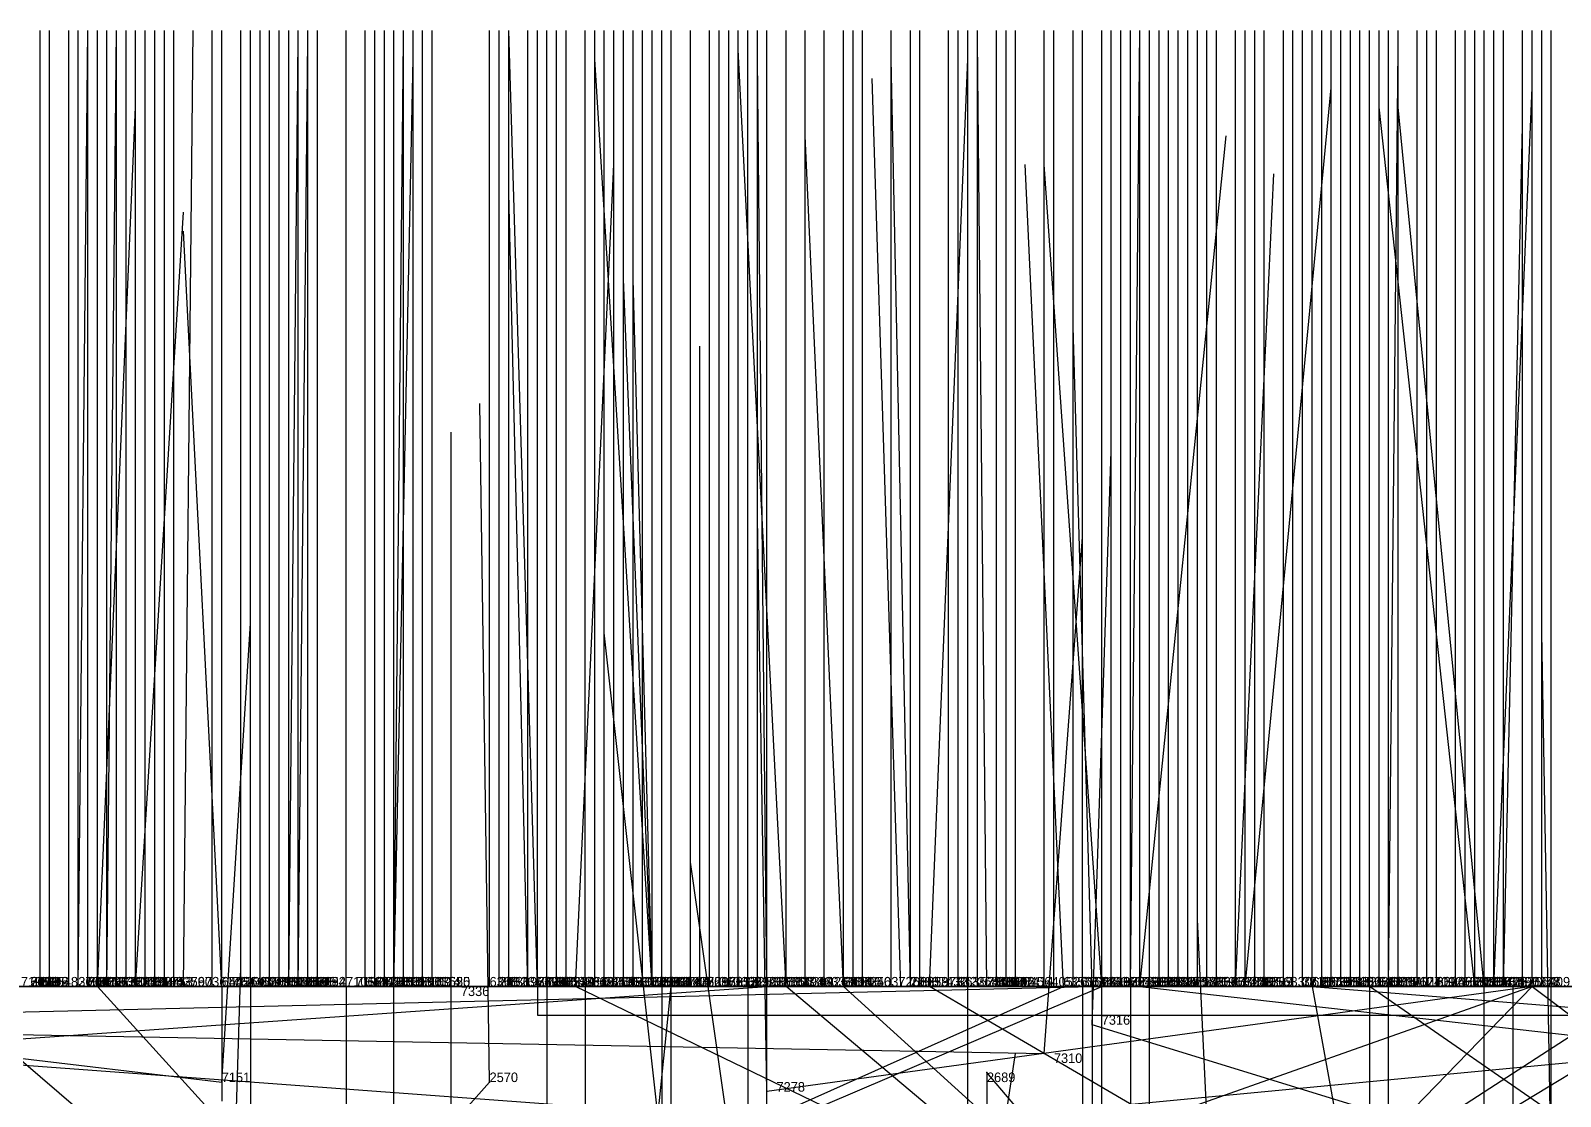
# Model space of a CAD drawing. Extents: x -0.07 to 1.1, y -0.07 to 1.1.
# Drawn here: x 0.461 to 0.621, y 0.9885 to 1.1 of the extents above; entities that cross this region are included whole.
import ezdxf

# ---------------------------------------------------------------- set-up
doc = ezdxf.new("R2010")
doc.units = 0
for name, color, linetype in [('Clients', 3, 'CONTINUOUS'), ('Facilities', 3, 'CONTINUOUS'), ('Facilities_lines', 3, 'CONTINUOUS'), ('Min_max_boxes', 1, 'CONTINUOUS'), ('Normals', 1, 'CONTINUOUS'), ('Source_points', 5, 'CONTINUOUS'), ('Text', 3, 'CONTINUOUS')]:
    doc.layers.add(name, color=color, linetype=linetype)

msp = doc.modelspace()

# ---------------------------------------------------------------- linework, layer by layer
at = {"layer": 'Clients', "color": 5}
for p in [(0.466, 1, 0.921), (0.468, 1, 0.025), (0.472, 1, 0.009), (0.481, 1, 0.991), (0.489, 1, 0.088), (0.49, 1, 0.08), (0.499, 1, 0.065), (0.499, 1, 0.938), (0.505, 1, 1), (0.513, 1, 0.977), (0.514, 1, 0.065), (0.514, 1, 0.924), (0.518, 1, 0.011), (0.526, 1, 0.992), (0.526, 1, 0.992), (0.526, 1, 0.947), (0.528, 1, 0.899), (0.531, 1, 0.997), (0.538, 1, 0.076), (0.54, 1, 0.942), (0.546, 1, 0.097), (0.546, 1, 0.043), (0.552, 1, 0.96), (0.553, 1, 0.072), (0.555, 1, 0.949), (0.569, 1, 0.037), (0.572, 1, 0.996), (0.573, 1, 0.052), (0.576, 1, 0.917), (0.587, 1, 0.986), (0.588, 1, 0.961), (0.601, 1, 0.09), (0.612, 1, 0.043), (0.613, 1, 0.044), (0.614, 1, 0.962), (0.615, 1, 0.982), (0.572, 0.996, 1), (0.567, 0.993, 1), (0.561, 0.991), (0.481, 0.99, 1), (0.509, 0.99), (0.538, 0.989, 1)]:
    msp.add_point(p, dxfattribs=at)
at = {"layer": 'Facilities', "color": 3}
for p in [(0.462, 1, 0.252), (0.462, 1, 0.223), (0.462, 1, 0.559), (0.462, 1, 0.845), (0.463, 1, 0.406), (0.465, 1, 0.238), (0.465, 1, 0.409), (0.466, 1, 0.668), (0.467, 1, 0.331), (0.468, 1, 0.213), (0.468, 1, 0.336), (0.469, 1, 0.095), (0.469, 1, 0.533), (0.47, 1, 0.427), (0.471, 1, 0.713), (0.472, 1, 0.187), (0.473, 1, 0.465), (0.473, 1, 0.873), (0.474, 1, 0.754), (0.474, 1, 0.525), (0.474, 1, 0.863), (0.475, 1, 0.234), (0.476, 1, 0.309), (0.477, 1, 0.088), (0.48, 1, 0.382), (0.481, 1, 0.604), (0.481, 1, 0.672), (0.483, 1, 0.593), (0.483, 1, 0.535), (0.484, 1, 0.266), (0.485, 1, 0.445), (0.485, 1, 0.754), (0.486, 1, 0.389), (0.486, 1, 0.558), (0.486, 1, 0.863), (0.487, 1, 0.768), (0.487, 1, 0.767), (0.488, 1, 0.22), (0.488, 1, 0.13), (0.488, 1, 0.699), (0.488, 1, 0.928), (0.489, 1, 0.501), (0.489, 1, 0.393), (0.489, 1, 0.872), (0.49, 1, 0.391), (0.49, 1, 0.585), (0.49, 1, 0.834), (0.491, 1, 0.247), (0.494, 1, 0.85), (0.494, 1, 0.82), (0.496, 1, 0.685), (0.496, 1, 0.713), (0.497, 1, 0.107), (0.497, 1, 0.399), (0.497, 1, 0.877), (0.498, 1, 0.525), (0.499, 1, 0.336), (0.5, 1, 0.498), (0.501, 1, 0.348), (0.501, 1, 0.375), (0.501, 1, 0.785), (0.502, 1, 0.771), (0.503, 1, 0.274), (0.503, 1, 0.355), (0.503, 1, 0.438), (0.509, 1, 0.739), (0.509, 1, 0.885), (0.51, 1, 0.25), (0.51, 1, 0.825), (0.511, 1, 0.698), (0.513, 1, 0.443), (0.514, 1, 0.38), (0.514, 1, 0.527), (0.514, 1, 0.599), (0.515, 1, 0.329), (0.516, 1, 0.605), (0.516, 1, 0.551), (0.516, 1, 0.91), (0.517, 1, 0.198), (0.517, 1, 0.153), (0.519, 1, 0.238), (0.519, 1, 0.431), (0.519, 1, 0.566), (0.52, 1, 0.7), (0.52, 1, 0.839), (0.521, 1, 0.568), (0.522, 1, 0.121), (0.522, 1, 0.197), (0.522, 1, 0.19), (0.522, 1, 0.359), (0.523, 1, 0.673), (0.524, 1, 0.494), (0.525, 1, 0.323), (0.525, 1, 0.734), (0.526, 1, 0.336), (0.526, 1, 0.71), (0.527, 1, 0.181), (0.527, 1, 0.275), (0.527, 1, 0.742), (0.527, 1, 0.895), (0.528, 1, 0.419), (0.528, 1, 0.307), (0.528, 1, 0.638), (0.53, 1, 0.347), (0.53, 1, 0.257), (0.532, 1, 0.464), (0.533, 1, 0.407), (0.533, 1, 0.884), (0.534, 1, 0.707), (0.535, 1, 0.356), (0.536, 1, 0.388), (0.536, 1, 0.715), (0.537, 1, 0.219), (0.537, 1, 0.878), (0.538, 1, 0.383), (0.54, 1, 0.593), (0.54, 1, 0.751), (0.54, 1, 0.79), (0.542, 1, 0.544), (0.542, 1, 0.514), (0.544, 1, 0.121), (0.544, 1, 0.605), (0.546, 1, 0.545), (0.546, 1, 0.733), (0.547, 1, 0.511), (0.547, 1, 0.815), (0.548, 1, 0.848), (0.551, 1, 0.431), (0.553, 1, 0.28), (0.554, 1, 0.585), (0.557, 1, 0.864), (0.558, 1, 0.474), (0.559, 1, 0.167), (0.56, 1, 0.174), (0.56, 1, 0.419), (0.561, 1, 0.923), (0.562, 1, 0.664), (0.562, 1, 0.873), (0.562, 1, 0.799), (0.563, 1, 0.457), (0.563, 1, 0.695), (0.564, 1, 0.442), (0.564, 1, 0.758), (0.567, 1, 0.51), (0.568, 1, 0.712), (0.57, 1, 0.263), (0.571, 1, 0.615), (0.573, 1, 0.737), (0.573, 1, 0.555), (0.574, 1, 0.416), (0.575, 1, 0.1), (0.575, 1, 0.309), (0.575, 1, 0.786), (0.576, 1, 0.72), (0.577, 1, 0.671), (0.577, 1, 0.97), (0.578, 1, 0.44), (0.578, 1, 0.671), (0.579, 1, 0.389), (0.579, 1, 0.748), (0.579, 1, 0.608), (0.58, 1, 0.66), (0.58, 1, 0.768), (0.581, 1, 0.579), (0.581, 1, 0.547), (0.581, 1, 0.766), (0.582, 1, 0.224), (0.582, 1, 0.481), (0.582, 1, 0.28), (0.582, 1, 0.555), (0.583, 1, 0.779), (0.584, 1, 0.73), (0.584, 1, 0.773), (0.585, 1, 0.126), (0.585, 1, 0.405), (0.585, 1, 0.351), (0.587, 1, 0.704), (0.587, 1, 0.611), (0.588, 1, 0.424), (0.588, 1, 0.88), (0.589, 1, 0.804), (0.59, 1, 0.449), (0.59, 1, 0.601), (0.592, 1, 0.727), (0.593, 1, 0.44), (0.594, 1, 0.78), (0.595, 1, 0.009), (0.595, 1, 0.648), (0.596, 1, 0.337), (0.596, 1, 0.351), (0.596, 1, 0.517), (0.596, 1, 0.732), (0.597, 1, 0.469), (0.597, 1, 0.602), (0.597, 1, 0.699), (0.597, 1, 0.552), (0.598, 1, 0.384), (0.598, 1, 0.524), (0.599, 1, 0.209), (0.6, 1, 0.547), (0.602, 1, 0.417), (0.602, 1, 0.722), (0.602, 1, 0.547), (0.602, 1, 0.56), (0.603, 1, 0.65), (0.603, 1, 0.94), (0.604, 1, 0.747), (0.606, 1, 0.892), (0.607, 1, 0.119), (0.608, 1, 0.271), (0.608, 1, 0.693), (0.61, 1, 0.209), (0.61, 1, 0.631), (0.611, 1, 0.294), (0.611, 1, 0.772), (0.612, 1, 0.884), (0.613, 1, 0.676), (0.614, 1, 0.342), (0.615, 1, 0.242), (0.615, 1, 0.621), (0.617, 1, 0.893), (0.618, 1, 0.547), (0.618, 1, 0.981), (0.619, 1, 0.568), (0.62, 1, 0.186), (0.62, 1, 0.248)]:
    msp.add_point(p, dxfattribs=at)
at = {"layer": 'Facilities_lines', "color": 3}
for p, q in [((0.488, 1, 0.928), (0.27, 1, 0.93)), ((0.321, 1, 0.02), (0.499, 1, 0.065)), ((0.334, 1, 0.937), (0.499, 1, 0.938)), ((0.381, 0.989), (0.538, 1, 0.076)), ((0.397, 1, 0.991), (0.481, 0.99, 1)), ((0.397, 1, 0.991), (0.505, 1, 1)), ((0.403, 0.996, 1), (0.572, 1, 0.996)), ((0.409, 1, 0.063), (0.49, 1, 0.08)), ((0.409, 1, 0.063), (0.489, 1, 0.088)), ((0.418, 1, 1), (0.513, 1, 0.977)), ((0.439, 1, 0.004), (0.613, 1, 0.044)), ((0.439, 1, 0.004), (0.612, 1, 0.043)), ((0.439, 1, 0.004), (0.472, 1, 0.009)), ((0.469, 1, 0.095), (0.444, 1, 0.09)), ((0.528, 0.934), (0.451, 1, 0.04)), ((0.488, 1, 0.928), (0.466, 1, 0.921)), ((0.528, 0.934), (0.468, 1, 0.025)), ((0.477, 1, 0.088), (0.546, 1, 0.097)), ((0.577, 1, 0.97), (0.481, 1, 0.991)), ((0.484, 0.962), (0.569, 1, 0.037)), ((0.484, 0.962), (0.573, 1, 0.052)), ((0.488, 1, 0.928), (0.576, 1, 0.917)), ((0.595, 1, 0.009), (0.514, 1, 0.065)), ((0.644, 1, 0.914), (0.514, 1, 0.924)), ((0.578, 0.971), (0.518, 1, 0.011)), ((0.519, 0.913, 1), (0.528, 1, 0.899)), ((0.577, 1, 0.97), (0.526, 1, 0.992)), ((0.577, 1, 0.97), (0.526, 1, 0.992)), ((0.603, 1, 0.94), (0.526, 1, 0.947)), ((0.706, 1, 0.975), (0.527, 0.983, 1)), ((0.528, 0.934), (0.637, 1, 0.019)), ((0.528, 0.934), (0.63, 1, 0.052)), ((0.706, 1, 0.975), (0.531, 1, 0.997)), ((0.618, 1, 0.981), (0.536, 0.971, 1)), ((0.618, 1, 0.981), (0.538, 0.989, 1)), ((0.603, 0.947, 1), (0.54, 1, 0.942)), ((0.578, 0.971), (0.546, 1, 0.043)), ((0.618, 1, 0.981), (0.552, 1, 0.96)), ((0.595, 1, 0.009), (0.553, 1, 0.072)), ((0.632, 0.955, 1), (0.555, 1, 0.949)), ((0.577, 1, 0.97), (0.587, 1, 0.986)), ((0.577, 1, 0.97), (0.709, 1, 0.98)), ((0.577, 1, 0.97), (0.614, 1, 0.962)), ((0.577, 1, 0.97), (0.683, 0.988, 1)), ((0.618, 1, 0.981), (0.585, 0.966, 1)), ((0.618, 1, 0.981), (0.588, 1, 0.961)), ((0.595, 1, 0.009), (0.801, 1, 0.035)), ((0.595, 1, 0.009), (0.639, 1, 0.02)), ((0.595, 1, 0.009), (0.632, 0.997)), ((0.679, 0.946), (0.601, 1, 0.09)), ((0.603, 1, 0.94), (0.709, 1, 0.936)), ((0.618, 1, 0.981), (0.615, 1, 0.982)), ((0.618, 1, 0.981), (0.695, 1, 0.954)), ((0.618, 1, 0.981), (0.687, 0.948, 1)), ((0.403, 0.996, 1), (0.567, 0.993, 1)), ((0.403, 0.996, 1), (0.62, 0.98, 1)), ((0.715, 0.952, 1), (0.572, 0.996, 1)), ((0.578, 0.971), (0.561, 0.991)), ((0.484, 0.962), (0.509, 0.99))]:
    msp.add_line(p, q, dxfattribs=at)
at = {"layer": 'Min_max_boxes', "color": 1}
for p, q in [((0.62, 1, 0.954), (0.215, 1, 0.954)), ((0.62, 1, 1), (0.215, 1, 1)), ((0.499, 1), (0.231, 1)), ((0.499, 1, 0.065), (0.231, 1, 0.065)), ((0.559, 1, 0.966), (0.231, 1, 0.966)), ((0.559, 1, 1), (0.231, 1, 1)), ((0.505, 1, 0.978), (0.237, 1, 0.978)), ((0.505, 1, 1), (0.237, 1, 1)), ((0.27, 1, 0.917), (0.576, 1, 0.917)), ((0.576, 1, 0.917), (0.27, 1, 0.917)), ((0.27, 1, 0.93), (0.576, 1, 0.93)), ((0.576, 1, 0.93), (0.27, 1, 0.93)), ((0.332, 1, 0.937), (0.499, 1, 0.937)), ((0.499, 1, 0.937), (0.332, 1, 0.937)), ((0.332, 1, 1), (0.499, 1, 1)), ((0.499, 1, 1), (0.332, 1, 1)), ((0.538, 1), (0.357, 1)), ((0.538, 1, 0.076), (0.357, 1, 0.076)), ((0.637, 1), (0.373, 1)), ((0.637, 1, 0.052), (0.373, 1, 0.052)), ((0.409, 1, 0.063), (0.49, 1, 0.063)), ((0.49, 1, 0.063), (0.409, 1, 0.063)), ((0.409, 1, 0.088), (0.49, 1, 0.088)), ((0.49, 1, 0.088), (0.409, 1, 0.088)), ((0.418, 1, 0.968), (0.513, 1, 0.968)), ((0.513, 1, 0.968), (0.418, 1, 0.968)), ((0.418, 1, 1), (0.513, 1, 1)), ((0.513, 1, 1), (0.418, 1, 1)), ((0.613, 1), (0.423, 1)), ((0.613, 1, 0.044), (0.423, 1, 0.044)), ((0.578, 1), (0.428, 1)), ((0.578, 1, 0.043), (0.428, 1, 0.043)), ((0.444, 1, 0.09), (0.469, 1, 0.09)), ((0.469, 1, 0.09), (0.444, 1, 0.09)), ((0.444, 1, 0.095), (0.469, 1, 0.095)), ((0.469, 1, 0.095), (0.444, 1, 0.095)), ((0.469, 1, 0.09), (0.469, 1, 0.09)), ((0.469, 1, 0.095), (0.469, 1, 0.095)), ((0.469, 1, 0.09), (0.469, 1, 0.095)), ((0.469, 1, 0.09), (0.469, 1, 0.095)), ((0.477, 1, 0.088), (0.546, 1, 0.088)), ((0.546, 1, 0.088), (0.477, 1, 0.088)), ((0.477, 1, 0.088), (0.477, 1, 0.088)), ((0.477, 1, 0.097), (0.546, 1, 0.097)), ((0.546, 1, 0.097), (0.477, 1, 0.097)), ((0.477, 1, 0.097), (0.477, 1, 0.097)), ((0.477, 1, 0.088), (0.477, 1, 0.097)), ((0.477, 1, 0.088), (0.477, 1, 0.097)), ((0.709, 1, 0.962), (0.481, 1, 0.962)), ((0.481, 1, 0.962), (0.481, 0.988, 0.962)), ((0.709, 1, 1), (0.481, 1, 1)), ((0.481, 1, 1), (0.481, 0.988, 1)), ((0.481, 1, 0.962), (0.481, 1, 1)), ((0.573, 1), (0.484, 1)), ((0.484, 1), (0.484, 0.954)), ((0.573, 1, 0.052), (0.484, 1, 0.052)), ((0.484, 1, 0.052), (0.484, 0.954, 0.052)), ((0.484, 1), (0.484, 1, 0.052)), ((0.49, 1, 0.063), (0.49, 1, 0.063)), ((0.49, 1, 0.088), (0.49, 1, 0.088)), ((0.49, 1, 0.063), (0.49, 1, 0.088)), ((0.49, 1, 0.063), (0.49, 1, 0.088)), ((0.664, 1, 0.941), (0.494, 1, 0.941)), ((0.494, 1, 0.941), (0.494, 0.942, 0.941)), ((0.664, 1, 1), (0.494, 1, 1)), ((0.494, 1, 1), (0.494, 0.942, 1)), ((0.494, 1, 0.941), (0.494, 1, 1)), ((0.499, 0.953), (0.499, 1)), ((0.499, 0.953, 0.065), (0.499, 1, 0.065)), ((0.499, 1), (0.499, 1, 0.065)), ((0.499, 1, 0.937), (0.499, 1, 0.937)), ((0.499, 1, 1), (0.499, 1, 1)), ((0.499, 1, 0.937), (0.499, 1, 1)), ((0.499, 1, 0.937), (0.499, 1, 1)), ((0.505, 0.976, 0.978), (0.505, 1, 0.978)), ((0.505, 0.976, 1), (0.505, 1, 1)), ((0.505, 1, 0.978), (0.505, 1, 1)), ((0.513, 1, 0.968), (0.513, 1, 0.968)), ((0.513, 1, 1), (0.513, 1, 1)), ((0.513, 1, 0.968), (0.513, 1, 1)), ((0.513, 1, 0.968), (0.513, 1, 1)), ((0.801, 1), (0.514, 1)), ((0.514, 1), (0.514, 0.997)), ((0.801, 1, 0.072), (0.514, 1, 0.072)), ((0.514, 1, 0.072), (0.514, 0.997, 0.072)), ((0.514, 1), (0.514, 1, 0.072)), ((0.514, 1, 0.909), (0.847, 1, 0.909)), ((0.847, 1, 0.909), (0.514, 1, 0.909)), ((0.514, 1, 0.909), (0.514, 1, 0.909)), ((0.514, 1, 0.927), (0.847, 1, 0.927)), ((0.847, 1, 0.927), (0.514, 1, 0.927)), ((0.514, 1, 0.927), (0.514, 1, 0.927)), ((0.514, 1, 0.909), (0.514, 1, 0.927)), ((0.514, 1, 0.909), (0.514, 1, 0.927)), ((0.603, 1, 0.942), (0.515, 1, 0.942)), ((0.515, 1, 0.942), (0.515, 0.947, 0.942)), ((0.603, 1, 1), (0.515, 1, 1)), ((0.515, 1, 1), (0.515, 0.947, 1)), ((0.515, 1, 0.942), (0.515, 1, 1)), ((0.528, 1, 0.899), (0.519, 1, 0.899)), ((0.519, 1, 0.899), (0.519, 0.913, 0.899)), ((0.528, 1, 1), (0.519, 1, 1)), ((0.519, 1, 1), (0.519, 0.913, 1)), ((0.519, 1, 0.899), (0.519, 1, 1)), ((0.526, 1, 0.936), (0.709, 1, 0.936)), ((0.709, 1, 0.936), (0.526, 1, 0.936)), ((0.526, 1, 0.936), (0.526, 1, 0.936)), ((0.526, 1, 0.947), (0.709, 1, 0.947)), ((0.709, 1, 0.947), (0.526, 1, 0.947)), ((0.526, 1, 0.947), (0.526, 1, 0.947)), ((0.526, 1, 0.936), (0.526, 1, 0.947)), ((0.526, 1, 0.936), (0.526, 1, 0.947)), ((0.709, 1, 0.971), (0.527, 1, 0.971)), ((0.527, 1, 0.971), (0.527, 0.964, 0.971)), ((0.709, 1, 1), (0.527, 1, 1)), ((0.527, 1, 1), (0.527, 0.964, 1)), ((0.527, 1, 0.971), (0.527, 1, 1)), ((0.528, 0.913, 0.899), (0.528, 1, 0.899)), ((0.528, 0.913, 1), (0.528, 1, 1)), ((0.528, 1, 0.899), (0.528, 1, 1)), ((0.695, 1, 0.954), (0.536, 1, 0.954)), ((0.536, 1, 0.954), (0.536, 0.948, 0.954)), ((0.695, 1, 1), (0.536, 1, 1)), ((0.536, 1, 1), (0.536, 0.948, 1)), ((0.536, 1, 0.954), (0.536, 1, 1)), ((0.538, 0.954), (0.538, 1)), ((0.538, 0.954, 0.076), (0.538, 1, 0.076)), ((0.538, 1), (0.538, 1, 0.076)), ((0.546, 1, 0.088), (0.546, 1, 0.088)), ((0.546, 1, 0.097), (0.546, 1, 0.097)), ((0.546, 1, 0.088), (0.546, 1, 0.097)), ((0.546, 1, 0.088), (0.546, 1, 0.097)), ((0.559, 0.957, 0.966), (0.559, 1, 0.966)), ((0.559, 0.957, 1), (0.559, 1, 1)), ((0.559, 1, 0.966), (0.559, 1, 1)), ((0.766, 1), (0.571, 1)), ((0.571, 1), (0.571, 0.925)), ((0.766, 1, 0.049), (0.571, 1, 0.049)), ((0.571, 1, 0.049), (0.571, 0.925, 0.049)), ((0.571, 1), (0.571, 1, 0.049)), ((0.913, 1, 0.97), (0.572, 1, 0.97)), ((0.572, 1, 0.97), (0.572, 0.951, 0.97)), ((0.913, 1, 1), (0.572, 1, 1)), ((0.572, 1, 1), (0.572, 0.951, 1)), ((0.572, 1, 0.97), (0.572, 1, 1)), ((0.573, 0.954), (0.573, 1)), ((0.573, 0.954, 0.052), (0.573, 1, 0.052)), ((0.573, 1), (0.573, 1, 0.052)), ((0.822, 1), (0.576, 1)), ((0.576, 1), (0.576, 0.912)), ((0.822, 1, 0.051), (0.576, 1, 0.051)), ((0.576, 1, 0.051), (0.576, 0.912, 0.051)), ((0.576, 1), (0.576, 1, 0.051)), ((0.576, 1, 0.917), (0.576, 1, 0.917)), ((0.576, 1, 0.93), (0.576, 1, 0.93)), ((0.576, 1, 0.917), (0.576, 1, 0.93)), ((0.576, 1, 0.917), (0.576, 1, 0.93)), ((0.578, 0.971), (0.578, 1)), ((0.578, 0.971, 0.043), (0.578, 1, 0.043)), ((0.578, 1), (0.578, 1, 0.043)), ((0.785, 1), (0.601, 1)), ((0.601, 1), (0.601, 0.944)), ((0.785, 1, 0.09), (0.601, 1, 0.09)), ((0.601, 1, 0.09), (0.601, 0.944, 0.09)), ((0.601, 1), (0.601, 1, 0.09)), ((0.603, 0.947, 0.942), (0.603, 1, 0.942)), ((0.603, 0.947, 1), (0.603, 1, 1)), ((0.603, 1, 0.942), (0.603, 1, 1)), ((0.613, 0.944), (0.613, 1)), ((0.613, 0.944, 0.044), (0.613, 1, 0.044)), ((0.613, 1), (0.613, 1, 0.044)), ((0.839, 1), (0.616, 1)), ((0.616, 1), (0.616, 0.942)), ((0.839, 1, 0.067), (0.616, 1, 0.067)), ((0.616, 1, 0.067), (0.616, 0.942, 0.067)), ((0.616, 1), (0.616, 1, 0.067)), ((0.62, 0.97, 0.954), (0.62, 1, 0.954)), ((0.62, 0.97, 1), (0.62, 1, 1)), ((0.62, 1, 0.954), (0.62, 1, 1)), ((0.514, 0.997), (0.801, 0.997)), ((0.514, 0.997, 0.072), (0.801, 0.997, 0.072)), ((0.514, 0.997), (0.514, 0.997, 0.072))]:
    msp.add_line(p, q, dxfattribs=at)
at = {"layer": 'Normals', "color": 1}
for p, q in [((0.462, 1, 0.252), (0.462, 1.1, 0.252)), ((0.462, 1, 0.223), (0.462, 1.1, 0.223)), ((0.462, 1, 0.559), (0.462, 1.1, 0.559)), ((0.462, 1, 0.845), (0.462, 1.1, 0.845)), ((0.463, 1, 0.406), (0.463, 1.1, 0.406)), ((0.465, 1, 0.238), (0.465, 1.1, 0.238)), ((0.465, 1, 0.409), (0.465, 1.1, 0.409)), ((0.466, 1, 0.668), (0.466, 1.1, 0.668)), ((0.466, 1, 0.921), (0.467, 1.1, 0.93)), ((0.467, 1, 0.331), (0.467, 1.1, 0.331)), ((0.468, 1, 0.213), (0.468, 1.1, 0.213)), ((0.468, 1, 0.336), (0.468, 1.1, 0.336)), ((0.469, 1, 0.095), (0.47, 1.1, 0.091)), ((0.469, 1, 0.533), (0.469, 1.1, 0.533)), ((0.47, 1, 0.427), (0.47, 1.1, 0.427)), ((0.471, 1, 0.713), (0.471, 1.1, 0.713)), ((0.472, 1, 0.187), (0.472, 1.1, 0.187)), ((0.473, 1, 0.465), (0.473, 1.1, 0.465)), ((0.473, 1, 0.873), (0.473, 1.1, 0.873)), ((0.474, 1, 0.754), (0.474, 1.1, 0.754)), ((0.474, 1, 0.525), (0.474, 1.1, 0.525)), ((0.474, 1, 0.863), (0.474, 1.1, 0.863)), ((0.475, 1, 0.234), (0.475, 1.1, 0.234)), ((0.476, 1, 0.309), (0.476, 1.1, 0.309)), ((0.477, 1, 0.088), (0.478, 1.1, 0.08)), ((0.48, 1, 0.382), (0.48, 1.1, 0.382)), ((0.481, 1, 0.604), (0.481, 1.1, 0.604)), ((0.481, 1, 0.672), (0.481, 1.1, 0.672)), ((0.483, 1, 0.593), (0.483, 1.1, 0.593)), ((0.483, 1, 0.535), (0.483, 1.1, 0.535)), ((0.484, 1, 0.266), (0.484, 1.1, 0.266)), ((0.485, 1, 0.445), (0.485, 1.1, 0.445)), ((0.485, 1, 0.754), (0.485, 1.1, 0.754)), ((0.486, 1, 0.389), (0.486, 1.1, 0.389)), ((0.486, 1, 0.558), (0.486, 1.1, 0.558)), ((0.486, 1, 0.863), (0.486, 1.1, 0.863)), ((0.487, 1, 0.768), (0.487, 1.1, 0.768)), ((0.487, 1, 0.767), (0.487, 1.1, 0.767)), ((0.488, 1, 0.22), (0.488, 1.1, 0.22)), ((0.488, 1, 0.13), (0.488, 1.1, 0.13)), ((0.488, 1, 0.699), (0.488, 1.1, 0.699)), ((0.488, 1, 0.928), (0.489, 1.099, 0.938)), ((0.489, 1, 0.501), (0.489, 1.1, 0.501)), ((0.489, 1, 0.393), (0.489, 1.1, 0.393)), ((0.489, 1, 0.872), (0.489, 1.1, 0.872)), ((0.489, 1, 0.088), (0.49, 1.099, 0.075)), ((0.49, 1, 0.391), (0.49, 1.1, 0.391)), ((0.49, 1, 0.585), (0.49, 1.1, 0.585)), ((0.49, 1, 0.834), (0.49, 1.1, 0.834)), ((0.49, 1, 0.08), (0.49, 1.099, 0.066)), ((0.491, 1, 0.247), (0.491, 1.1, 0.247)), ((0.494, 1, 0.85), (0.494, 1.1, 0.85)), ((0.494, 1, 0.82), (0.494, 1.1, 0.82)), ((0.496, 1, 0.685), (0.496, 1.1, 0.685)), ((0.496, 1, 0.713), (0.496, 1.1, 0.713)), ((0.497, 1, 0.107), (0.497, 1.1, 0.107)), ((0.497, 1, 0.399), (0.497, 1.1, 0.399)), ((0.497, 1, 0.877), (0.497, 1.1, 0.877)), ((0.498, 1, 0.525), (0.498, 1.1, 0.525)), ((0.499, 1, 0.336), (0.499, 1.1, 0.336)), ((0.499, 1, 0.938), (0.5, 1.099, 0.953)), ((0.5, 1, 0.498), (0.5, 1.1, 0.498)), ((0.501, 1, 0.348), (0.501, 1.1, 0.348)), ((0.501, 1, 0.375), (0.501, 1.1, 0.375)), ((0.501, 1, 0.785), (0.501, 1.1, 0.785)), ((0.502, 1, 0.771), (0.502, 1.1, 0.771)), ((0.503, 1, 0.274), (0.503, 1.1, 0.274)), ((0.503, 1, 0.355), (0.503, 1.1, 0.355)), ((0.503, 1, 0.438), (0.503, 1.1, 0.438)), ((0.509, 1, 0.739), (0.509, 1.1, 0.739)), ((0.509, 1, 0.885), (0.509, 1.1, 0.885)), ((0.51, 1, 0.25), (0.51, 1.1, 0.25)), ((0.51, 1, 0.825), (0.51, 1.1, 0.825)), ((0.511, 1, 0.698), (0.511, 1.1, 0.698)), ((0.514, 1, 0.924), (0.511, 1.1, 0.932)), ((0.513, 1, 0.443), (0.513, 1.1, 0.443)), ((0.514, 1, 0.38), (0.514, 1.1, 0.38)), ((0.514, 1, 0.527), (0.514, 1.1, 0.527)), ((0.514, 1, 0.599), (0.514, 1.1, 0.599)), ((0.515, 1, 0.329), (0.515, 1.1, 0.329)), ((0.516, 1, 0.605), (0.516, 1.1, 0.605)), ((0.516, 1, 0.551), (0.516, 1.1, 0.551)), ((0.516, 1, 0.91), (0.516, 1.1, 0.914)), ((0.517, 1, 0.198), (0.517, 1.1, 0.198)), ((0.517, 1, 0.153), (0.517, 1.1, 0.153)), ((0.519, 1, 0.238), (0.519, 1.1, 0.238)), ((0.519, 1, 0.431), (0.519, 1.1, 0.431)), ((0.519, 1, 0.566), (0.519, 1.1, 0.566)), ((0.52, 1, 0.7), (0.52, 1.1, 0.7)), ((0.52, 1, 0.839), (0.52, 1.1, 0.839)), ((0.521, 1, 0.568), (0.521, 1.1, 0.568)), ((0.522, 1, 0.121), (0.522, 1.1, 0.121)), ((0.522, 1, 0.197), (0.522, 1.1, 0.197)), ((0.522, 1, 0.19), (0.522, 1.1, 0.19)), ((0.522, 1, 0.359), (0.522, 1.1, 0.359)), ((0.523, 1, 0.673), (0.523, 1.1, 0.673)), ((0.524, 1, 0.494), (0.524, 1.1, 0.494)), ((0.525, 1, 0.323), (0.525, 1.1, 0.323)), ((0.525, 1, 0.734), (0.525, 1.1, 0.734)), ((0.526, 1, 0.336), (0.526, 1.1, 0.336)), ((0.526, 1, 0.71), (0.526, 1.1, 0.71)), ((0.527, 1, 0.181), (0.527, 1.1, 0.181)), ((0.527, 1, 0.275), (0.527, 1.1, 0.275)), ((0.527, 1, 0.742), (0.527, 1.1, 0.742)), ((0.527, 1, 0.895), (0.527, 1.1, 0.895)), ((0.528, 1, 0.419), (0.528, 1.1, 0.419)), ((0.528, 1, 0.307), (0.528, 1.1, 0.307)), ((0.528, 1, 0.638), (0.528, 1.1, 0.638)), ((0.528, 1, 0.899), (0.528, 1.1, 0.901)), ((0.53, 1, 0.347), (0.53, 1.1, 0.347)), ((0.53, 1, 0.257), (0.53, 1.1, 0.257)), ((0.532, 1, 0.464), (0.532, 1.1, 0.464)), ((0.533, 1, 0.407), (0.533, 1.1, 0.407)), ((0.533, 1, 0.884), (0.533, 1.1, 0.884)), ((0.534, 1, 0.707), (0.534, 1.1, 0.707)), ((0.535, 1, 0.356), (0.535, 1.1, 0.356)), ((0.536, 1, 0.388), (0.536, 1.1, 0.388)), ((0.536, 1, 0.715), (0.536, 1.1, 0.715)), ((0.537, 1, 0.219), (0.537, 1.1, 0.219)), ((0.537, 1, 0.878), (0.537, 1.1, 0.878)), ((0.538, 1, 0.383), (0.538, 1.1, 0.383)), ((0.54, 1, 0.593), (0.54, 1.1, 0.593)), ((0.54, 1, 0.751), (0.54, 1.1, 0.751)), ((0.54, 1, 0.79), (0.54, 1.1, 0.79)), ((0.542, 1, 0.544), (0.542, 1.1, 0.544)), ((0.542, 1, 0.514), (0.542, 1.1, 0.514)), ((0.544, 1, 0.121), (0.544, 1.1, 0.121)), ((0.544, 1, 0.605), (0.544, 1.1, 0.605)), ((0.546, 1, 0.097), (0.546, 1.1, 0.09)), ((0.546, 1, 0.545), (0.546, 1.1, 0.545)), ((0.546, 1, 0.733), (0.546, 1.1, 0.733)), ((0.547, 1, 0.511), (0.547, 1.1, 0.511)), ((0.547, 1, 0.815), (0.547, 1.1, 0.815)), ((0.548, 1, 0.848), (0.548, 1.1, 0.848)), ((0.551, 1, 0.431), (0.551, 1.1, 0.431)), ((0.553, 1, 0.28), (0.553, 1.1, 0.28)), ((0.554, 1, 0.585), (0.554, 1.1, 0.585)), ((0.557, 1, 0.864), (0.557, 1.1, 0.864)), ((0.558, 1, 0.474), (0.558, 1.1, 0.474)), ((0.559, 1, 0.167), (0.559, 1.1, 0.167)), ((0.56, 1, 0.174), (0.56, 1.1, 0.174)), ((0.56, 1, 0.419), (0.56, 1.1, 0.419)), ((0.561, 1, 0.923), (0.56, 1.099, 0.936)), ((0.562, 1, 0.664), (0.562, 1.1, 0.664)), ((0.562, 1, 0.873), (0.562, 1.1, 0.873)), ((0.562, 1, 0.799), (0.562, 1.1, 0.799)), ((0.563, 1, 0.457), (0.563, 1.1, 0.457)), ((0.563, 1, 0.695), (0.563, 1.1, 0.695)), ((0.564, 1, 0.442), (0.564, 1.1, 0.442)), ((0.564, 1, 0.758), (0.564, 1.1, 0.758)), ((0.567, 1, 0.51), (0.567, 1.1, 0.51)), ((0.568, 1, 0.712), (0.568, 1.1, 0.712)), ((0.57, 1, 0.263), (0.57, 1.1, 0.263)), ((0.571, 1, 0.615), (0.571, 1.1, 0.615)), ((0.573, 1, 0.737), (0.573, 1.1, 0.737)), ((0.573, 1, 0.555), (0.573, 1.1, 0.555)), ((0.574, 1, 0.416), (0.574, 1.1, 0.416)), ((0.575, 1, 0.1), (0.575, 1.1, 0.097)), ((0.575, 1, 0.309), (0.575, 1.1, 0.309)), ((0.575, 1, 0.786), (0.575, 1.1, 0.786)), ((0.576, 1, 0.72), (0.576, 1.1, 0.72)), ((0.576, 1, 0.917), (0.577, 1.1, 0.926)), ((0.577, 1, 0.671), (0.577, 1.1, 0.671)), ((0.578, 1, 0.44), (0.578, 1.1, 0.44)), ((0.578, 1, 0.671), (0.578, 1.1, 0.671)), ((0.579, 1, 0.389), (0.579, 1.1, 0.389)), ((0.579, 1, 0.748), (0.579, 1.1, 0.748)), ((0.579, 1, 0.608), (0.579, 1.1, 0.608)), ((0.58, 1, 0.66), (0.58, 1.1, 0.66)), ((0.58, 1, 0.768), (0.58, 1.1, 0.768)), ((0.581, 1, 0.579), (0.581, 1.1, 0.579)), ((0.581, 1, 0.547), (0.581, 1.1, 0.547)), ((0.581, 1, 0.766), (0.581, 1.1, 0.766)), ((0.582, 1, 0.224), (0.582, 1.1, 0.224)), ((0.582, 1, 0.481), (0.582, 1.1, 0.481)), ((0.582, 1, 0.28), (0.582, 1.1, 0.28)), ((0.582, 1, 0.555), (0.582, 1.1, 0.555)), ((0.583, 1, 0.779), (0.583, 1.1, 0.779)), ((0.584, 1, 0.73), (0.584, 1.1, 0.73)), ((0.584, 1, 0.773), (0.584, 1.1, 0.773)), ((0.585, 1, 0.126), (0.585, 1.1, 0.126)), ((0.585, 1, 0.405), (0.585, 1.1, 0.405)), ((0.585, 1, 0.351), (0.585, 1.1, 0.351)), ((0.587, 1, 0.704), (0.587, 1.1, 0.704)), ((0.587, 1, 0.611), (0.587, 1.1, 0.611)), ((0.588, 1, 0.424), (0.588, 1.1, 0.424)), ((0.588, 1, 0.88), (0.588, 1.1, 0.88)), ((0.589, 1, 0.804), (0.589, 1.1, 0.804)), ((0.59, 1, 0.449), (0.59, 1.1, 0.449)), ((0.59, 1, 0.601), (0.59, 1.1, 0.601)), ((0.592, 1, 0.727), (0.592, 1.1, 0.727)), ((0.593, 1, 0.44), (0.593, 1.1, 0.44)), ((0.594, 1, 0.78), (0.594, 1.1, 0.78)), ((0.595, 1, 0.648), (0.595, 1.1, 0.648)), ((0.596, 1, 0.337), (0.596, 1.1, 0.337)), ((0.596, 1, 0.351), (0.596, 1.1, 0.351)), ((0.596, 1, 0.517), (0.596, 1.1, 0.517)), ((0.596, 1, 0.732), (0.596, 1.1, 0.732)), ((0.597, 1, 0.469), (0.597, 1.1, 0.469)), ((0.597, 1, 0.602), (0.597, 1.1, 0.602)), ((0.597, 1, 0.699), (0.597, 1.1, 0.699)), ((0.597, 1, 0.552), (0.597, 1.1, 0.552)), ((0.598, 1, 0.384), (0.598, 1.1, 0.384)), ((0.598, 1, 0.524), (0.598, 1.1, 0.524)), ((0.599, 1, 0.209), (0.599, 1.1, 0.209)), ((0.6, 1, 0.547), (0.6, 1.1, 0.547)), ((0.601, 1, 0.09), (0.601, 1.1, 0.083)), ((0.602, 1, 0.417), (0.602, 1.1, 0.417)), ((0.602, 1, 0.722), (0.602, 1.1, 0.722)), ((0.602, 1, 0.547), (0.602, 1.1, 0.547)), ((0.602, 1, 0.56), (0.602, 1.1, 0.56)), ((0.603, 1, 0.65), (0.603, 1.1, 0.65)), ((0.604, 1, 0.747), (0.604, 1.1, 0.747)), ((0.606, 1, 0.892), (0.606, 1.1, 0.892)), ((0.607, 1, 0.119), (0.607, 1.1, 0.119)), ((0.608, 1, 0.271), (0.608, 1.1, 0.271)), ((0.608, 1, 0.693), (0.608, 1.1, 0.693)), ((0.61, 1, 0.209), (0.61, 1.1, 0.209)), ((0.61, 1, 0.631), (0.61, 1.1, 0.631)), ((0.611, 1, 0.294), (0.611, 1.1, 0.294)), ((0.611, 1, 0.772), (0.611, 1.1, 0.772)), ((0.612, 1, 0.884), (0.612, 1.1, 0.884)), ((0.613, 1, 0.676), (0.613, 1.1, 0.676)), ((0.614, 1, 0.342), (0.614, 1.1, 0.342)), ((0.615, 1, 0.242), (0.615, 1.1, 0.242)), ((0.615, 1, 0.621), (0.615, 1.1, 0.621)), ((0.617, 1, 0.893), (0.617, 1.1, 0.893)), ((0.618, 1, 0.547), (0.618, 1.1, 0.547)), ((0.619, 1, 0.568), (0.619, 1.1, 0.568)), ((0.62, 1, 0.186), (0.62, 1.1, 0.186)), ((0.62, 1, 0.248), (0.62, 1.1, 0.248)), ((0.54, 1, 0.942), (0.535, 1.098, 0.961)), ((0.603, 1, 0.94), (0.604, 1.098, 0.961)), ((0.499, 1, 0.065), (0.501, 1.097, 0.043)), ((0.514, 1, 0.065), (0.514, 1.096, 0.037)), ((0.526, 1, 0.947), (0.52, 1.097, 0.971)), ((0.538, 1, 0.076), (0.537, 1.097, 0.053)), ((0.553, 1, 0.072), (0.551, 1.097, 0.049)), ((0.555, 1, 0.949), (0.559, 1.097, 0.972)), ((0.552, 1, 0.96), (0.549, 1.095, 0.992)), ((0.588, 1, 0.961), (0.597, 1.094, 0.993)), ((0.614, 1, 0.962), (0.618, 1.094, 0.996)), ((0.468, 1, 0.025), (0.472, 1.092, -0.013)), ((0.612, 1, 0.043), (0.602, 1.092, 0.004)), ((0.613, 1, 0.044), (0.604, 1.092, 0.005)), ((0.615, 1, 0.982), (0.617, 1.09, 1.026)), ((0.618, 1, 0.981), (0.618, 1.09, 1.025)), ((0.546, 1, 0.043), (0.542, 1.089, -0.001)), ((0.577, 1, 0.97), (0.586, 1.089, 1.015)), ((0.518, 1, 0.011), (0.522, 1.086, -0.039)), ((0.569, 1, 0.037), (0.565, 1.086, -0.014)), ((0.573, 1, 0.052), (0.567, 1.086, 0.002)), ((0.587, 1, 0.986), (0.591, 1.085, 1.038)), ((0.513, 1, 0.977), (0.511, 1.083, 1.033)), ((0.472, 1, 0.009), (0.477, 1.081, -0.05)), ((0.481, 1, 0.991), (0.477, 1.079, 1.051)), ((0.526, 1, 0.992), (0.523, 1.074, 1.059)), ((0.526, 1, 0.992), (0.524, 1.074, 1.059)), ((0.572, 1, 0.996), (0.57, 1.069, 1.068)), ((0.531, 1, 0.997), (0.531, 1.067, 1.071)), ((0.509, 0.99), (0.508, 1.061, -0.071)), ((0.505, 1, 1), (0.505, 1.058, 1.081)), ((0.572, 0.996, 1), (0.574, 1.056, 1.08)), ((0.538, 0.989, 1), (0.537, 1.049, 1.08)), ((0.567, 0.993, 1), (0.571, 1.047, 1.084)), ((0.481, 0.99, 1), (0.484, 1.038, 1.088)), ((0.527, 0.983, 1), (0.521, 1.037, 1.084)), ((0.62, 0.98, 1), (0.619, 1.037, 1.082)), ((0.536, 0.971, 1), (0.53, 1.013, 1.091)), ((0.585, 0.966, 1), (0.583, 1.007, 1.091)), ((0.482, 0.97, 1), (0.483, 1.002, 1.095)), ((0.595, 1, 0.009), (0.607, 0.934, 0.083)), ((0.559, 0.961, 1), (0.564, 0.993, 1.095)), ((0.561, 0.991), (0.561, 0.93, 0.08))]:
    msp.add_line(p, q, dxfattribs=at)
at = {"layer": 'Source_points', "color": 5}
for p in [(0.462, 1, 0.252), (0.462, 1, 0.223), (0.462, 1, 0.559), (0.462, 1, 0.845), (0.463, 1, 0.406), (0.465, 1, 0.238), (0.465, 1, 0.409), (0.466, 1, 0.668), (0.466, 1, 0.921), (0.467, 1, 0.331), (0.468, 1, 0.213), (0.468, 1, 0.025), (0.468, 1, 0.336), (0.469, 1, 0.095), (0.469, 1, 0.533), (0.47, 1, 0.427), (0.471, 1, 0.713), (0.472, 1, 0.009), (0.472, 1, 0.187), (0.473, 1, 0.465), (0.473, 1, 0.873), (0.474, 1, 0.754), (0.474, 1, 0.525), (0.474, 1, 0.863), (0.475, 1, 0.234), (0.476, 1, 0.309), (0.477, 1, 0.088), (0.48, 1, 0.382), (0.481, 1, 0.604), (0.481, 1, 0.672), (0.481, 1, 0.991), (0.483, 1, 0.593), (0.483, 1, 0.535), (0.484, 1, 0.266), (0.485, 1, 0.445), (0.485, 1, 0.754), (0.486, 1, 0.389), (0.486, 1, 0.558), (0.486, 1, 0.863), (0.487, 1, 0.768), (0.487, 1, 0.767), (0.488, 1, 0.22), (0.488, 1, 0.13), (0.488, 1, 0.699), (0.488, 1, 0.928), (0.489, 1, 0.088), (0.489, 1, 0.501), (0.489, 1, 0.393), (0.489, 1, 0.872), (0.49, 1, 0.08), (0.49, 1, 0.391), (0.49, 1, 0.585), (0.49, 1, 0.834), (0.491, 1, 0.247), (0.494, 1, 0.85), (0.494, 1, 0.82), (0.496, 1, 0.685), (0.496, 1, 0.713), (0.497, 1, 0.107), (0.497, 1, 0.399), (0.497, 1, 0.877), (0.498, 1, 0.525), (0.499, 1, 0.065), (0.499, 1, 0.336), (0.499, 1, 0.938), (0.5, 1, 0.498), (0.501, 1, 0.348), (0.501, 1, 0.375), (0.501, 1, 0.785), (0.502, 1, 0.771), (0.503, 1, 0.274), (0.503, 1, 0.355), (0.503, 1, 0.438), (0.505, 1, 1), (0.509, 1, 0.739), (0.509, 1, 0.885), (0.51, 1, 0.25), (0.51, 1, 0.825), (0.511, 1, 0.698), (0.513, 1, 0.443), (0.513, 1, 0.977), (0.514, 1, 0.065), (0.514, 1, 0.38), (0.514, 1, 0.527), (0.514, 1, 0.599), (0.514, 1, 0.924), (0.515, 1, 0.329), (0.516, 1, 0.605), (0.516, 1, 0.551), (0.516, 1, 0.91), (0.517, 1, 0.198), (0.517, 1, 0.153), (0.518, 1, 0.011), (0.519, 1, 0.238), (0.519, 1, 0.431), (0.519, 1, 0.566), (0.52, 1, 0.7), (0.52, 1, 0.839), (0.521, 1, 0.568), (0.522, 1, 0.121), (0.522, 1, 0.197), (0.522, 1, 0.19), (0.522, 1, 0.359), (0.523, 1, 0.673), (0.524, 1, 0.494), (0.525, 1, 0.323), (0.525, 1, 0.734), (0.526, 1, 0.336), (0.526, 1, 0.71), (0.526, 1, 0.947), (0.526, 1, 0.992), (0.526, 1, 0.992), (0.527, 1, 0.181), (0.527, 1, 0.275), (0.527, 1, 0.742), (0.527, 1, 0.895), (0.528, 1, 0.419), (0.528, 1, 0.307), (0.528, 1, 0.638), (0.528, 1, 0.899), (0.53, 1, 0.347), (0.53, 1, 0.257), (0.531, 1, 0.997), (0.532, 1, 0.464), (0.533, 1, 0.407), (0.533, 1, 0.884), (0.534, 1, 0.707), (0.535, 1, 0.356), (0.536, 1, 0.388), (0.536, 1, 0.715), (0.537, 1, 0.219), (0.537, 1, 0.878), (0.538, 1, 0.076), (0.538, 1, 0.383), (0.54, 1, 0.593), (0.54, 1, 0.751), (0.54, 1, 0.942), (0.54, 1, 0.79), (0.542, 1, 0.544), (0.542, 1, 0.514), (0.544, 1, 0.121), (0.544, 1, 0.605), (0.546, 1, 0.043), (0.546, 1, 0.097), (0.546, 1, 0.545), (0.546, 1, 0.733), (0.547, 1, 0.511), (0.547, 1, 0.815), (0.548, 1, 0.848), (0.551, 1, 0.431), (0.552, 1, 0.96), (0.553, 1, 0.072), (0.553, 1, 0.28), (0.554, 1, 0.585), (0.555, 1, 0.949), (0.557, 1, 0.864), (0.558, 1, 0.474), (0.559, 1, 0.167), (0.56, 1, 0.174), (0.56, 1, 0.419), (0.561, 1, 0.923), (0.562, 1, 0.664), (0.562, 1, 0.873), (0.562, 1, 0.799), (0.563, 1, 0.457), (0.563, 1, 0.695), (0.564, 1, 0.442), (0.564, 1, 0.758), (0.567, 1, 0.51), (0.568, 1, 0.712), (0.569, 1, 0.037), (0.57, 1, 0.263), (0.571, 1, 0.615), (0.572, 1, 0.996), (0.573, 1, 0.052), (0.573, 1, 0.737), (0.573, 1, 0.555), (0.574, 1, 0.416), (0.575, 1, 0.1), (0.575, 1, 0.309), (0.575, 1, 0.786), (0.576, 1, 0.72), (0.576, 1, 0.917), (0.577, 1, 0.671), (0.577, 1, 0.97), (0.578, 1, 0.44), (0.578, 1, 0.671), (0.579, 1, 0.389), (0.579, 1, 0.748), (0.579, 1, 0.608), (0.58, 1, 0.66), (0.58, 1, 0.768), (0.581, 1, 0.579), (0.581, 1, 0.547), (0.581, 1, 0.766), (0.582, 1, 0.224), (0.582, 1, 0.481), (0.582, 1, 0.28), (0.582, 1, 0.555), (0.583, 1, 0.779), (0.584, 1, 0.73), (0.584, 1, 0.773), (0.585, 1, 0.126), (0.585, 1, 0.405), (0.585, 1, 0.351), (0.587, 1, 0.704), (0.587, 1, 0.611), (0.587, 1, 0.986), (0.588, 1, 0.424), (0.588, 1, 0.88), (0.588, 1, 0.961), (0.589, 1, 0.804), (0.59, 1, 0.449), (0.59, 1, 0.601), (0.592, 1, 0.727), (0.593, 1, 0.44), (0.594, 1, 0.78), (0.595, 1, 0.009), (0.595, 1, 0.648), (0.596, 1, 0.337), (0.596, 1, 0.351), (0.596, 1, 0.517), (0.596, 1, 0.732), (0.597, 1, 0.469), (0.597, 1, 0.602), (0.597, 1, 0.699), (0.597, 1, 0.552), (0.598, 1, 0.384), (0.598, 1, 0.524), (0.599, 1, 0.209), (0.6, 1, 0.547), (0.601, 1, 0.09), (0.602, 1, 0.417), (0.602, 1, 0.722), (0.602, 1, 0.547), (0.602, 1, 0.56), (0.603, 1, 0.65), (0.603, 1, 0.94), (0.604, 1, 0.747), (0.606, 1, 0.892), (0.607, 1, 0.119), (0.608, 1, 0.271), (0.608, 1, 0.693), (0.61, 1, 0.209), (0.61, 1, 0.631), (0.611, 1, 0.294), (0.611, 1, 0.772), (0.612, 1, 0.043), (0.612, 1, 0.884), (0.613, 1, 0.044), (0.613, 1, 0.676), (0.614, 1, 0.342), (0.614, 1, 0.962), (0.615, 1, 0.242), (0.615, 1, 0.621), (0.615, 1, 0.982), (0.617, 1, 0.893), (0.618, 1, 0.547), (0.618, 1, 0.981), (0.619, 1, 0.568), (0.62, 1, 0.186), (0.62, 1, 0.248), (0.572, 0.996, 1), (0.567, 0.993, 1), (0.561, 0.991), (0.481, 0.99, 1), (0.509, 0.99), (0.538, 0.989, 1)]:
    msp.add_point(p, dxfattribs=at)

# ---------------------------------------------------------------- texts
at = {"layer": 'Text', "color": 3}
for s, p in [('7196', (0.46, 1, 0.791)), ('3529', (0.461, 1, 0.458)), ('2773', (0.461, 1, 0.196)), ('6456', (0.461, 1, 0.65)), ('7097', (0.461, 1, 0.898)), ('2879', (0.462, 1, 0.252)), ('2945', (0.462, 1, 0.223)), ('6492', (0.462, 1, 0.559)), ('7042', (0.462, 1, 0.845)), ('3548', (0.463, 1, 0.406)), ('3603', (0.466, 1, 0.409)), ('2764', (0.466, 1, 0.238)), ('3541', (0.467, 1, 0.331)), ('6467', (0.467, 1, 0.668)), ('7081', (0.467, 1, 0.921)), ('3615', (0.468, 1, 0.336)), ('2759', (0.468, 1, 0.213)), ('2867', (0.469, 1, 0.025)), ('6443', (0.469, 1, 0.533)), ('2780', (0.47, 1, 0.095)), ('3600', (0.471, 1, 0.427)), ('2849', (0.472, 1, 0.009)), ('2857', (0.472, 1, 0.187)), ('6480', (0.472, 1, 0.713)), ('7214', (0.473, 1, 0.873)), ('3530', (0.474, 1, 0.465)), ('6488', (0.474, 1, 0.754)), ('6504', (0.474, 1, 0.525)), ('7138', (0.474, 1, 0.863)), ('2753', (0.475, 1, 0.234)), ('3560', (0.477, 1, 0.309)), ('2797', (0.477, 1, 0.088)), ('3617', (0.48, 1, 0.382)), ('6445', (0.481, 1, 0.604)), ('6502', (0.481, 1, 0.672)), ('7220', (0.482, 1, 0.991)), ('6446', (0.483, 1, 0.535)), ('6431', (0.484, 1, 0.593)), ('3547', (0.485, 1, 0.266)), ('6491', (0.485, 1, 0.754)), ('3551', (0.486, 1, 0.389)), ('3590', (0.486, 1, 0.445)), ('7066', (0.486, 1, 0.863)), ('6510', (0.487, 1, 0.558)), ('7095', (0.487, 1, 0.767)), ('6476', (0.488, 1, 0.699)), ('7045', (0.488, 1, 0.768)), ('3533', (0.489, 1, 0.501)), ('2743', (0.489, 1, 0.22)), ('2769', (0.489, 1, 0.088)), ('2955', (0.489, 1, 0.13)), ('7038', (0.489, 1, 0.872)), ('7182', (0.489, 1, 0.928)), ('3545', (0.49, 1, 0.393)), ('2748', (0.49, 1, 0.08)), ('6416', (0.49, 1, 0.585)), ('3592', (0.491, 1, 0.391)), ('2852', (0.491, 1, 0.247)), ('7184', (0.491, 1, 0.834)), ('7106', (0.494, 1, 0.85)), ('7192', (0.495, 1, 0.82)), ('6414', (0.496, 1, 0.713)), ('3522', (0.497, 1, 0.399)), ('2816', (0.497, 1, 0.107)), ('6412', (0.497, 1, 0.685)), ('6508', (0.498, 1, 0.525)), ('7226', (0.498, 1, 0.877)), ('3570', (0.499, 1, 0.336)), ('2817', (0.499, 1, 0.065)), ('3583', (0.5, 1, 0.498)), ('7203', (0.5, 1, 0.938)), ('3586', (0.501, 1, 0.348)), ('3587', (0.501, 1, 0.375)), ('7200', (0.501, 1, 0.785)), ('7109', (0.502, 1, 0.771)), ('3614', (0.503, 1, 0.355)), ('3555', (0.504, 1, 0.274)), ('3620', (0.504, 1, 0.438)), ('7336', (0.506, 0.999, 1)), ('6368', (0.509, 1, 0.739)), ('2552', (0.51, 1, 0.25)), ('7431', (0.51, 1, 0.885)), ('6309', (0.511, 1, 0.698)), ('7319', (0.511, 1, 0.825)), ('3631', (0.513, 1, 0.443)), ('3725', (0.514, 1, 0.38)), ('2602', (0.514, 1, 0.065)), ('6379', (0.514, 1, 0.527)), ('6394', (0.514, 1, 0.599)), ('7436', (0.514, 1, 0.977)), ('7362', (0.515, 1, 0.924)), ('3668', (0.516, 1, 0.329)), ('6364', (0.516, 1, 0.551)), ('2574', (0.517, 1, 0.198)), ('6339', (0.517, 1, 0.605)), ('7270', (0.517, 1, 0.91)), ('2615', (0.518, 1, 0.153)), ('2671', (0.518, 1, 0.011)), ('3662', (0.519, 1, 0.431)), ('2619', (0.519, 1, 0.238)), ('6345', (0.519, 1, 0.566)), ('6340', (0.521, 1, 0.7)), ('6350', (0.521, 1, 0.568)), ('7417', (0.521, 1, 0.839)), ('2568', (0.522, 1, 0.121)), ('2579', (0.522, 1, 0.197)), ('2695', (0.522, 1, 0.19)), ('3640', (0.523, 1, 0.359)), ('6365', (0.524, 1, 0.673)), ('3625', (0.525, 1, 0.494)), ('3669', (0.526, 1, 0.323)), ('3714', (0.526, 1, 0.336)), ('6313', (0.526, 1, 0.734)), ('6385', (0.526, 1, 0.71)), ('7265', (0.526, 1, 0.947)), ('3652', (0.527, 1, 0.275)), ('2563', (0.527, 1, 0.181)), ('7274', (0.527, 1, 0.992)), ('7344', (0.527, 1, 0.992)), ('6334', (0.528, 1, 0.742)), ('6362', (0.528, 1, 0.638)), ('7253', (0.528, 1, 0.899)), ('7419', (0.528, 1, 0.895)), ('3708', (0.529, 1, 0.419)), ('3724', (0.529, 1, 0.307)), ('3628', (0.531, 1, 0.347)), ('3701', (0.531, 1, 0.257)), ('7359', (0.531, 1, 0.997)), ('3636', (0.533, 1, 0.464)), ('3653', (0.534, 1, 0.407)), ('6317', (0.534, 1, 0.707)), ('7272', (0.534, 1, 0.884)), ('3699', (0.536, 1, 0.356)), ('3730', (0.536, 1, 0.388)), ('6332', (0.536, 1, 0.715)), ('2588', (0.537, 1, 0.219)), ('7323', (0.538, 1, 0.878)), ('3676', (0.539, 1, 0.383)), ('2555', (0.539, 1, 0.076)), ('6327', (0.54, 1, 0.593)), ('7303', (0.54, 1, 0.942)), ('6404', (0.541, 1, 0.751)), ('7393', (0.541, 1, 0.79)), ('6369', (0.542, 1, 0.544)), ('6384', (0.542, 1, 0.514)), ('6333', (0.544, 1, 0.605)), ('2618', (0.545, 1, 0.121)), ('2608', (0.546, 1, 0.043)), ('2614', (0.546, 1, 0.097)), ('6400', (0.546, 1, 0.733)), ('6305', (0.547, 1, 0.545)), ('6311', (0.547, 1, 0.511)), ('7246', (0.548, 1, 0.815)), ('7350', (0.548, 1, 0.848)), ('3726', (0.551, 1, 0.431)), ('2603', (0.553, 1, 0.072)), ('7286', (0.553, 1, 0.96)), ('3633', (0.554, 1, 0.28)), ('6359', (0.554, 1, 0.585)), ('7432', (0.556, 1, 0.949)), ('7332', (0.557, 1, 0.864)), ('3635', (0.558, 1, 0.474)), ('3684', (0.56, 1, 0.419)), ('2643', (0.56, 1, 0.167)), ('2556', (0.561, 1, 0.174)), ('7354', (0.561, 1, 0.923)), ('6357', (0.562, 1, 0.664)), ('7394', (0.562, 1, 0.799)), ('3692', (0.563, 1, 0.457)), ('6406', (0.563, 1, 0.695)), ('7242', (0.563, 1, 0.873)), ('3645', (0.564, 1, 0.442)), ('7414', (0.565, 1, 0.758)), ('6405', (0.567, 1, 0.51)), ('6356', (0.569, 1, 0.712)), ('2616', (0.57, 1, 0.037)), ('3671', (0.571, 1, 0.263)), ('6348', (0.572, 1, 0.615)), ('7412', (0.572, 1, 0.996)), ('2736', (0.573, 1, 0.052)), ('6329', (0.573, 1, 0.737)), ('6403', (0.573, 1, 0.555)), ('3665', (0.575, 1, 0.416)), ('3648', (0.576, 1, 0.309)), ('2645', (0.576, 1, 0.1)), ('6319', (0.576, 1, 0.72)), ('7243', (0.576, 1, 0.786)), ('7312', (0.576, 1, 0.917)), ('7339', (0.577, 1, 0.97)), ('6352', (0.578, 1, 0.671)), ('6366', (0.578, 1, 0.671)), ('3661', (0.579, 1, 0.44)), ('3702', (0.579, 1, 0.389)), ('6338', (0.579, 1, 0.608)), ('6304', (0.58, 1, 0.748)), ('7325', (0.58, 1, 0.768)), ('6323', (0.581, 1, 0.66)), ('6373', (0.581, 1, 0.547)), ('7383', (0.581, 1, 0.766)), ('3658', (0.582, 1, 0.481)), ('3717', (0.582, 1, 0.28)), ('2674', (0.582, 1, 0.224)), ('6307', (0.582, 1, 0.555)), ('6342', (0.582, 1, 0.579)), ('7370', (0.583, 1, 0.779)), ('7269', (0.584, 1, 0.773)), ('3647', (0.585, 1, 0.405)), ('3697', (0.585, 1, 0.351)), ('2675', (0.585, 1, 0.126)), ('6360', (0.585, 1, 0.73)), ('6320', (0.587, 1, 0.704)), ('6346', (0.587, 1, 0.611)), ('3689', (0.588, 1, 0.424)), ('7245', (0.588, 1, 0.986)), ('7305', (0.589, 1, 0.804)), ('7311', (0.589, 1, 0.88)), ('7425', (0.589, 1, 0.961)), ('3707', (0.59, 1, 0.449)), ('6389', (0.59, 1, 0.601)), ('6330', (0.592, 1, 0.727)), ('3711', (0.594, 1, 0.44)), ('7318', (0.594, 1, 0.78)), ('6377', (0.595, 1, 0.648)), ('3659', (0.596, 1, 0.337)), ('3666', (0.596, 1, 0.351)), ('2653', (0.596, 1, 0.009)), ('6363', (0.596, 1, 0.517)), ('6371', (0.597, 1, 0.602)), ('6388', (0.597, 1, 0.732)), ('6395', (0.597, 1, 0.552)), ('3638', (0.598, 1, 0.469)), ('3722', (0.598, 1, 0.384)), ('6387', (0.598, 1, 0.524)), ('6390', (0.598, 1, 0.699)), ('2666', (0.6, 1, 0.209)), ('6328', (0.6, 1, 0.547)), ('2546', (0.601, 1, 0.09)), ('6337', (0.602, 1, 0.547)), ('6408', (0.602, 1, 0.56)), ('3674', (0.603, 1, 0.417)), ('6315', (0.603, 1, 0.722)), ('6391', (0.604, 1, 0.65)), ('7376', (0.604, 1, 0.94)), ('6401', (0.605, 1, 0.747)), ('2709', (0.607, 1, 0.119)), ('7411', (0.607, 1, 0.892)), ('3696', (0.608, 1, 0.271)), ('6324', (0.608, 1, 0.693)), ('2553', (0.61, 1, 0.209)), ('3687', (0.611, 1, 0.294)), ('6355', (0.611, 1, 0.631)), ('2686', (0.612, 1, 0.043)), ('7430', (0.612, 1, 0.772)), ('2577', (0.613, 1, 0.044)), ('7264', (0.613, 1, 0.884)), ('3681', (0.614, 1, 0.342)), ('6407', (0.614, 1, 0.676)), ('6349', (0.615, 1, 0.621)), ('7335', (0.615, 1, 0.962)), ('2625', (0.616, 1, 0.242)), ('7321', (0.616, 1, 0.982)), ('6353', (0.618, 1, 0.547)), ('7248', (0.618, 1, 0.893)), ('7277', (0.618, 1, 0.981)), ('6409', (0.619, 1, 0.568)), ('7316', (0.573, 0.996, 1)), ('7310', (0.568, 0.992, 1)), ('7151', (0.481, 0.99, 1)), ('2570', (0.509, 0.99)), ('2689', (0.561, 0.99)), ('7278', (0.539, 0.989, 1))]:
    msp.add_text(s, height=0.001, dxfattribs=at).set_placement(p)

doc.saveas('drawing.dxf')
